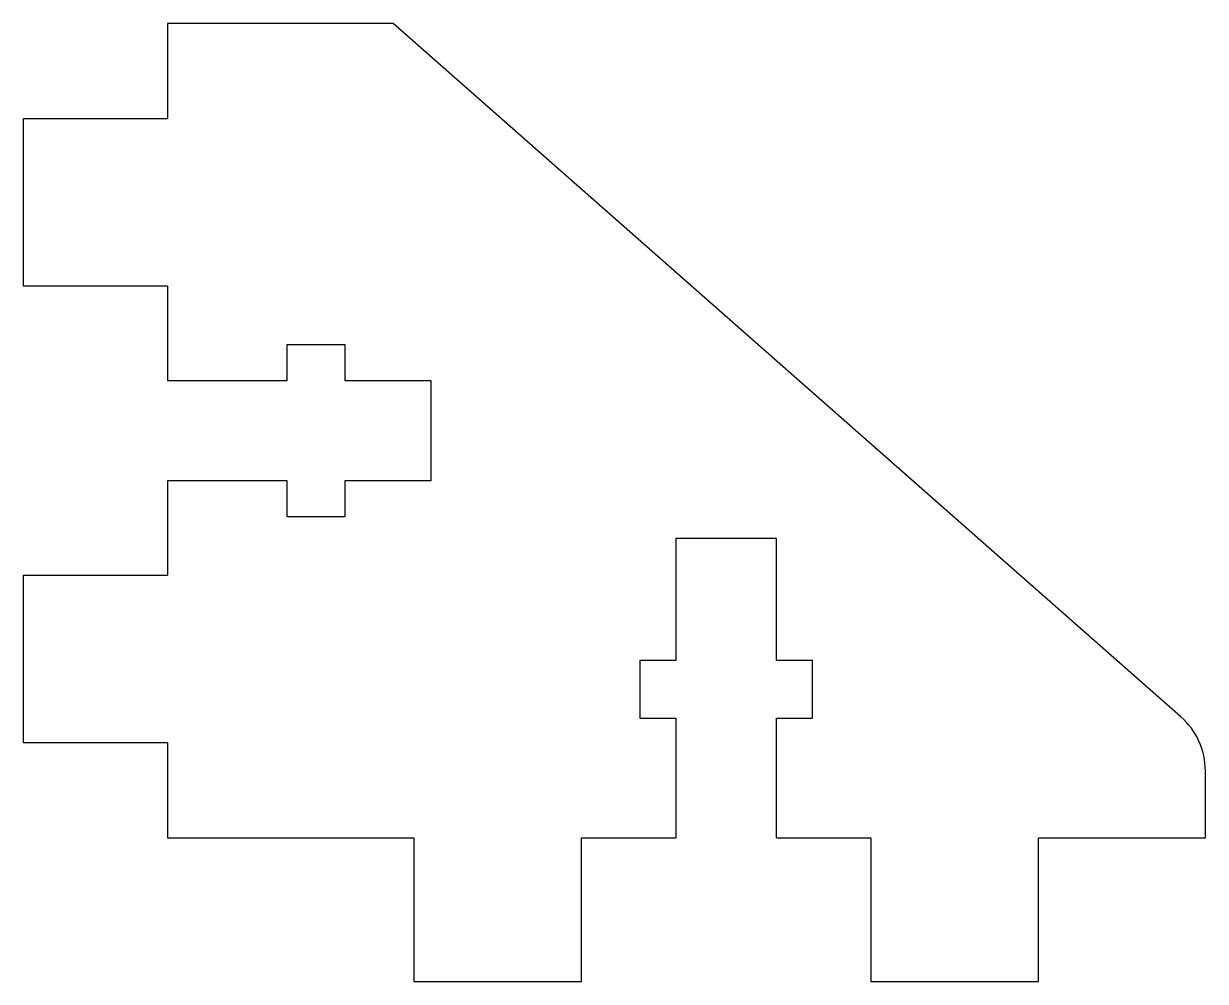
# Model space of a CAD drawing. Header units: millimetres. Extents: x -50.8 to -1.5, y 0.1 to 40.1.
import ezdxf

# ---------------------------------------------------------------- set-up
doc = ezdxf.new("R2010")
doc.units = ezdxf.units.MM

msp = doc.modelspace()

# ---------------------------------------------------------------- linework, layer by layer
at = {"color": 7, "linetype": 'Continuous', "lineweight": 25}
for p, q in [((-35.394, 40.078), (-44.811, 40.078)), ((-44.811, 40.078), (-44.811, 36.11)), ((-2.506, 11.121), (-35.394, 40.078)), ((-50.811, 36.11), (-44.811, 36.11)), ((-50.811, 29.11), (-50.811, 36.11)), ((-44.811, 29.11), (-50.811, 29.11)), ((-44.811, 29.11), (-44.811, 25.178)), ((-39.811, 25.178), (-39.811, 26.678)), ((-39.811, 26.678), (-37.411, 26.678)), ((-37.411, 26.678), (-37.411, 25.178)), ((-44.811, 25.178), (-39.811, 25.178)), ((-37.411, 25.178), (-33.811, 25.178)), ((-33.811, 25.178), (-33.811, 20.978)), ((-39.811, 20.978), (-44.811, 20.978)), ((-44.811, 20.978), (-44.811, 17.047)), ((-39.811, 19.478), (-39.811, 20.978)), ((-33.811, 20.978), (-37.411, 20.978)), ((-37.411, 20.978), (-37.411, 19.478)), ((-37.411, 19.478), (-39.811, 19.478)), ((-23.588, 18.578), (-23.588, 13.478)), ((-19.388, 18.578), (-23.588, 18.578)), ((-19.388, 13.478), (-19.388, 18.578)), ((-50.811, 17.047), (-44.811, 17.047)), ((-50.811, 10.047), (-50.811, 17.047)), ((-25.088, 13.478), (-25.088, 11.078)), ((-23.588, 13.478), (-25.088, 13.478)), ((-17.888, 13.478), (-19.388, 13.478)), ((-17.888, 11.078), (-17.888, 13.478)), ((-25.088, 11.078), (-23.588, 11.078)), ((-23.588, 11.078), (-23.588, 6.078)), ((-19.388, 11.078), (-17.888, 11.078)), ((-19.388, 6.078), (-19.388, 11.078)), ((-44.811, 10.047), (-50.811, 10.047)), ((-44.811, 10.047), (-44.811, 6.078)), ((-1.488, 6.078), (-1.488, 8.869)), ((-44.811, 6.078), (-34.52, 6.078)), ((-34.52, 6.078), (-34.52, 0.078)), ((-27.52, 0.078), (-27.52, 6.078)), ((-27.52, 6.078), (-23.588, 6.078)), ((-19.388, 6.078), (-15.456, 6.078)), ((-15.456, 6.078), (-15.456, 0.078)), ((-8.456, 0.078), (-8.456, 6.078)), ((-8.456, 6.078), (-1.488, 6.078)), ((-34.52, 0.078), (-27.52, 0.078)), ((-15.456, 0.078), (-8.456, 0.078))]:
    msp.add_line(p, q, dxfattribs=at)
msp.add_arc((-4.488, 8.869), 3, 0, 48.6368, dxfattribs=at)

doc.saveas('drawing.dxf')
